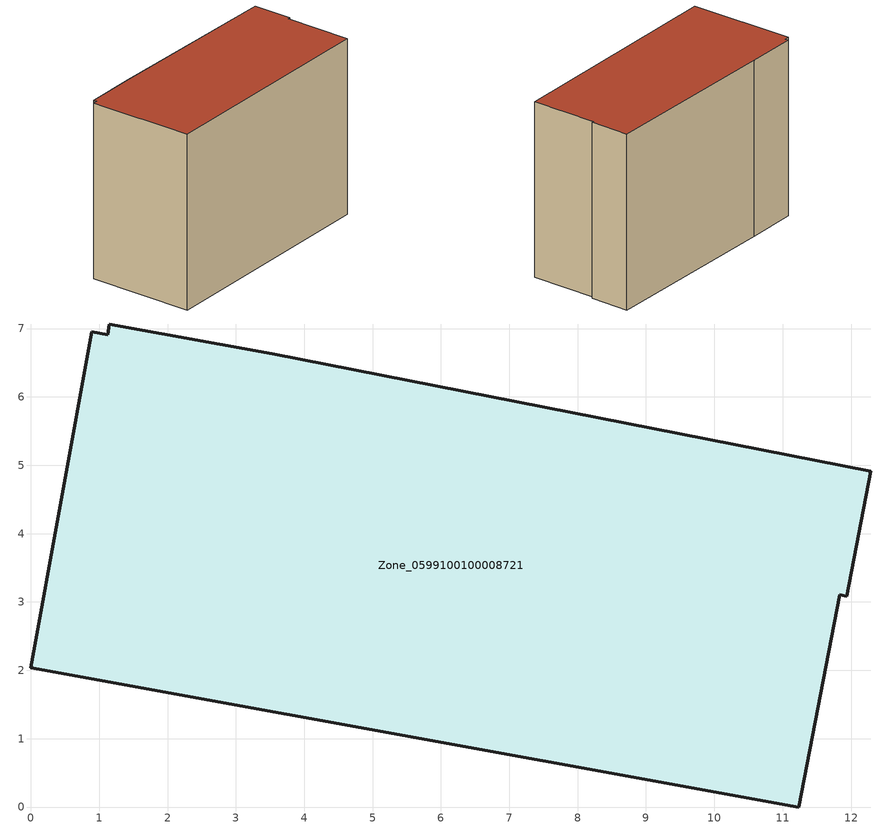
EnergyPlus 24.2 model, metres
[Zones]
Zone_0599100100008721
 floor ground (C_G): 3.53,6.63 12.29,4.91 11.94,3.09 11.84,3.11 11.24,0 0,2.04 0.89,6.95 1.12,6.91 1.15,7.07 z0
 wall outside (C_F): 12.29,4.91 3.53,6.63 1.15,7.07 1.12,6.91 0.89,6.95 0,2.04 11.24,0 11.84,3.11 11.94,3.09 12.29,4.91 z0:8.37
 roof outside (C_R): 3.53,6.63 1.15,7.07 1.12,6.91 0.89,6.95 0,2.04 11.24,0 11.84,3.11 11.94,3.09 12.29,4.91 z8.37
[BUILDING]
Pand.0599100100008721: North Axis=0; Terrain=City; Loads Convergence Tolerance Value=0.04; Temperature Convergence Tolerance Value=0.4; Solar Distribution=FullExterior; Maximum Number of Warmup Days=25; Minimum Number of Warmup Days=1
[Site:Location]
Rotterdam.The.Hague.AP_ZH_NLD Design_Conditions: Latitude=51.96; Longitude=4.45; Time Zone=1; Elevation=-4.5
[SITE:GROUNDTEMPERATURE:BUILDINGSURFACE]
18, 18, 18, 18, 18, 18, 18, 18, 18, 18, 18, 18
[MATERIAL] Thermal Absorptance=0.9; Solar Absorptance=0.7; Visible Absorptance=0.7
Name | Roughness | Thickness | Conductivity | Density | Specific Heat
G.TI.2015-2018 | MediumSmooth | 0.15 | 0.0428571 | 540 | 1210
F.TI.2015-2018 | Rough | 0.3 | 0.0666667 | 1920 | 840
R.TI.2015-2018 | MediumRough | 0.2 | 0.0333333 | 1500 | 1000
[CONSTRUCTION]
C_G: G.TI.2015-2018
C_F: F.TI.2015-2018
C_R: R.TI.2015-2018
[ZONE]
Zone_0599100100008721: Type=1; Multiplier=1; Ceiling Height=Autocalculate; Volume=Autocalculate; Floor Area=autocalculate; Part of Total Floor Area=Yes
[ZONEINFILTRATION:DESIGNFLOWRATE]
Infil_Zone_0599100100008721: Zone or ZoneList or Space or SpaceList=Zone_0599100100008721; Schedule=AlwaysOn; Design Flow Rate Calculation Method=Flow/Area; Flow Rate per Floor Area=0.0015; Constant Term Coefficient=1; Temperature Term Coefficient=0; Velocity Term Coefficient=0; Velocity Squared Term Coefficient=0
[HVACTEMPLATE:ZONE:IDEALLOADSAIRSYSTEM]
Zone_0599100100008721: Maximum Heating Supply Air Temperature=50; Minimum Cooling Supply Air Temperature=13; Maximum Heating Supply Air Humidity Ratio=0.0156; Minimum Cooling Supply Air Humidity Ratio=0.0077; Heating Limit=NoLimit; Cooling Limit=NoLimit; Dehumidification Control Type=ConstantSensibleHeatRatio; Cooling Sensible Heat Ratio=0.7; Dehumidification Setpoint=60; Humidification Control Type=None; Humidification Setpoint=30; Outdoor Air Method=None; Outdoor Air Flow Rate per Person=0.00944; Outdoor Air Flow Rate per Zone Floor Area=0; Outdoor Air Flow Rate per Zone=0; Demand Controlled Ventilation Type=None; Outdoor Air Economizer Type=NoEconomizer; Heat Recovery Type=None; Sensible Heat Recovery Effectiveness=0.7; Latent Heat Recovery Effectiveness=0.65
[ZONECONTROL:THERMOSTAT]
ThermostatControl_Zone_0599100100008721: Zone or ZoneList=Zone_0599100100008721; Control Type Schedule=DualSetpointControlType; Control 1=Thermostat_Zone_0599100100008721; Temperature Difference Between Cutout And Setpoint=0
[THERMOSTATSETPOINT:DUALSETPOINT]
Thermostat_Zone_0599100100008721: Heating Setpoint Temperature Schedule=HeatingSetpoint_Zone_0599100100008721; Cooling Setpoint Temperature Schedule=CoolingSetpoint_Zone_0599100100008721
[SCHEDULE:COMPACT]
HeatingSetpoint_Zone_0599100100008721: Through: 12/31, For: AllDays, Until: 24:00, 21
CoolingSetpoint_Zone_0599100100008721: Through: 12/31, For: AllDays, Until: 24:00, 24
DualSetpointControlType: Through: 12/31, For: AllDays, Until: 24:00, 4
AlwaysOn: Through: 12/31, For: AllDays, Until: 24:00, 1
